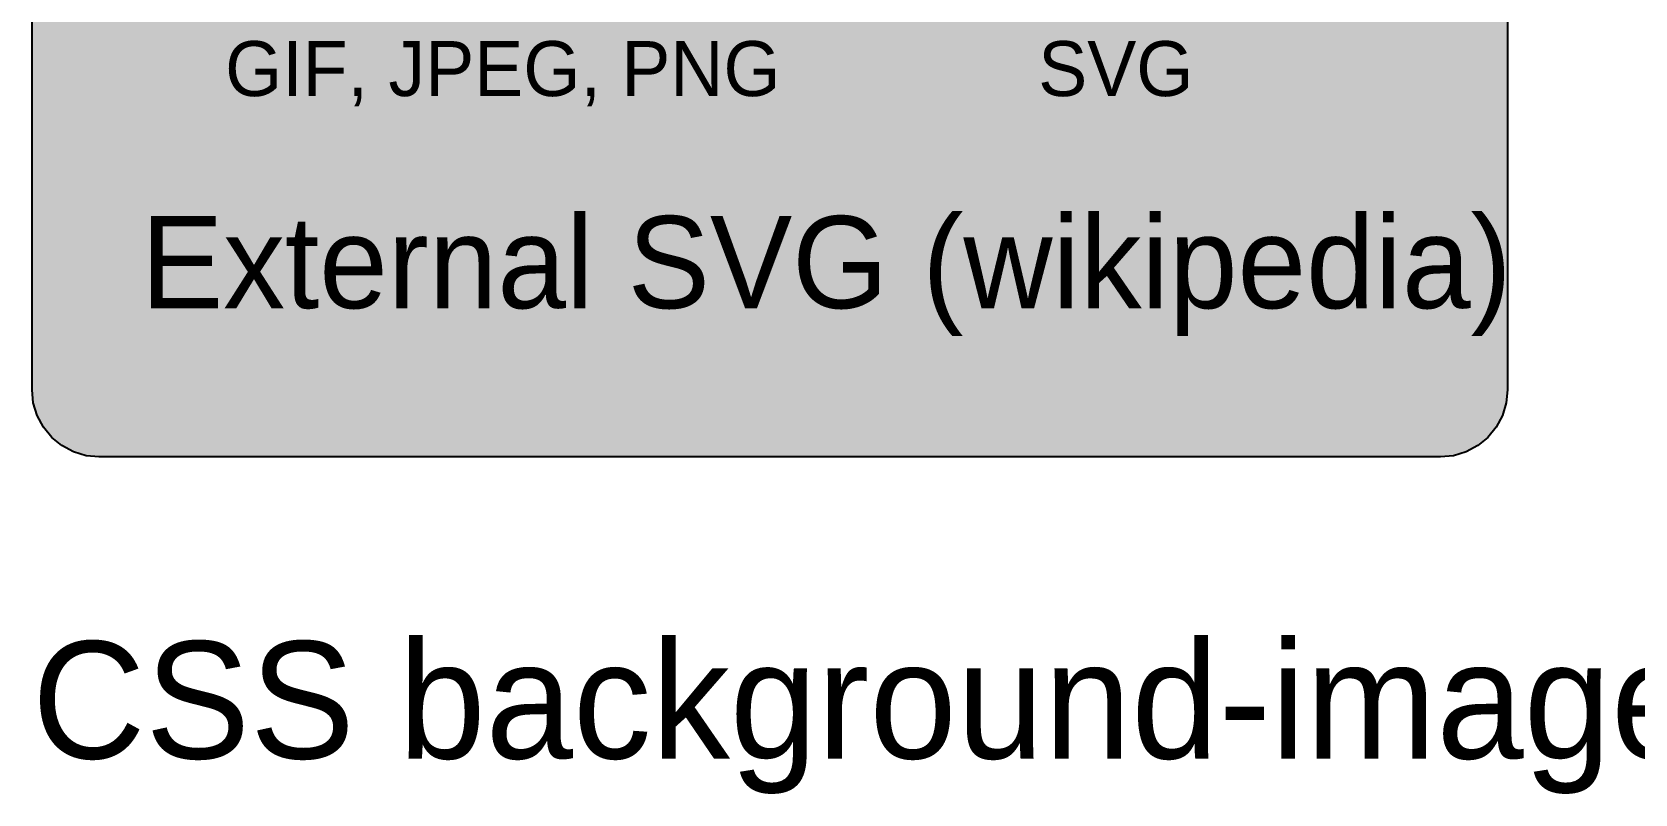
# Model space of a CAD drawing. Extents: x 0 to 582, y 0 to 1133.
# Drawn here: x 0 to 191.2, y 339.8 to 430.7 of the extents above; entities that cross this region are included whole.
import ezdxf

# ---------------------------------------------------------------- set-up
doc = ezdxf.new("R2010")
doc.units = 0

msp = doc.modelspace()

# ---------------------------------------------------------------- hatches: boundary and pattern name
at = {"true_color": 0xfafafa}
msp.add_hatch(color=256, dxfattribs=at).paths.add_polyline_path([(8, 530), (168, 530), (168, 530), (169.56, 529.85), (171.06, 529.39), (172.44, 528.65), (173.66, 527.66), (174.65, 526.44), (175.39, 525.06), (175.85, 523.56), (176, 522), (176, 388), (176, 388), (175.85, 386.44), (175.39, 384.94), (174.65, 383.56), (173.66, 382.34), (172.44, 381.35), (171.06, 380.61), (169.56, 380.15), (168, 380), (8, 380), (8, 380), (6.44, 380.15), (4.94, 380.61), (3.56, 381.35), (2.34, 382.34), (1.35, 383.56), (0.61, 384.94), (0.15, 386.44), (0, 388), (0, 522), (0, 522), (0.15, 523.56), (0.61, 525.06), (1.35, 526.44), (2.34, 527.66), (3.56, 528.65), (4.94, 529.39), (6.44, 529.85), (8, 530)], flags=0)

# ---------------------------------------------------------------- linework, layer by layer
at = {"true_color": 0xdddddd}
msp.add_lwpolyline([(176, 522), (176, 388), (176, 388), (175.85, 386.44), (175.39, 384.94), (174.65, 383.56), (173.66, 382.34), (172.44, 381.35), (171.06, 380.61), (169.56, 380.15), (168, 380), (8, 380), (8, 380), (6.44, 380.15), (4.94, 380.61), (3.56, 381.35), (2.34, 382.34), (1.35, 383.56), (0.61, 384.94), (0.15, 386.44), (0, 388), (0, 522)], dxfattribs=at)

# ---------------------------------------------------------------- texts
at = {"true_color": 0x333388}
for s, height, p in [('GIF, JPEG, PNG', 6.5574, (23.03, 423.07)), ('SVG', 6.557, (120.02, 423.07))]:
    msp.add_text(s, height=height, dxfattribs=at).set_placement(p)
at = {"true_color": 0x888888}
msp.add_text('External SVG (wikipedia)', height=11, dxfattribs=at).set_placement((13, 397.75))
at = {"true_color": 0x555555}
msp.add_text('CSS background-image url() — extracted as image nodes', height=14, dxfattribs=at).set_placement((0, 344))

doc.saveas('drawing.dxf')
